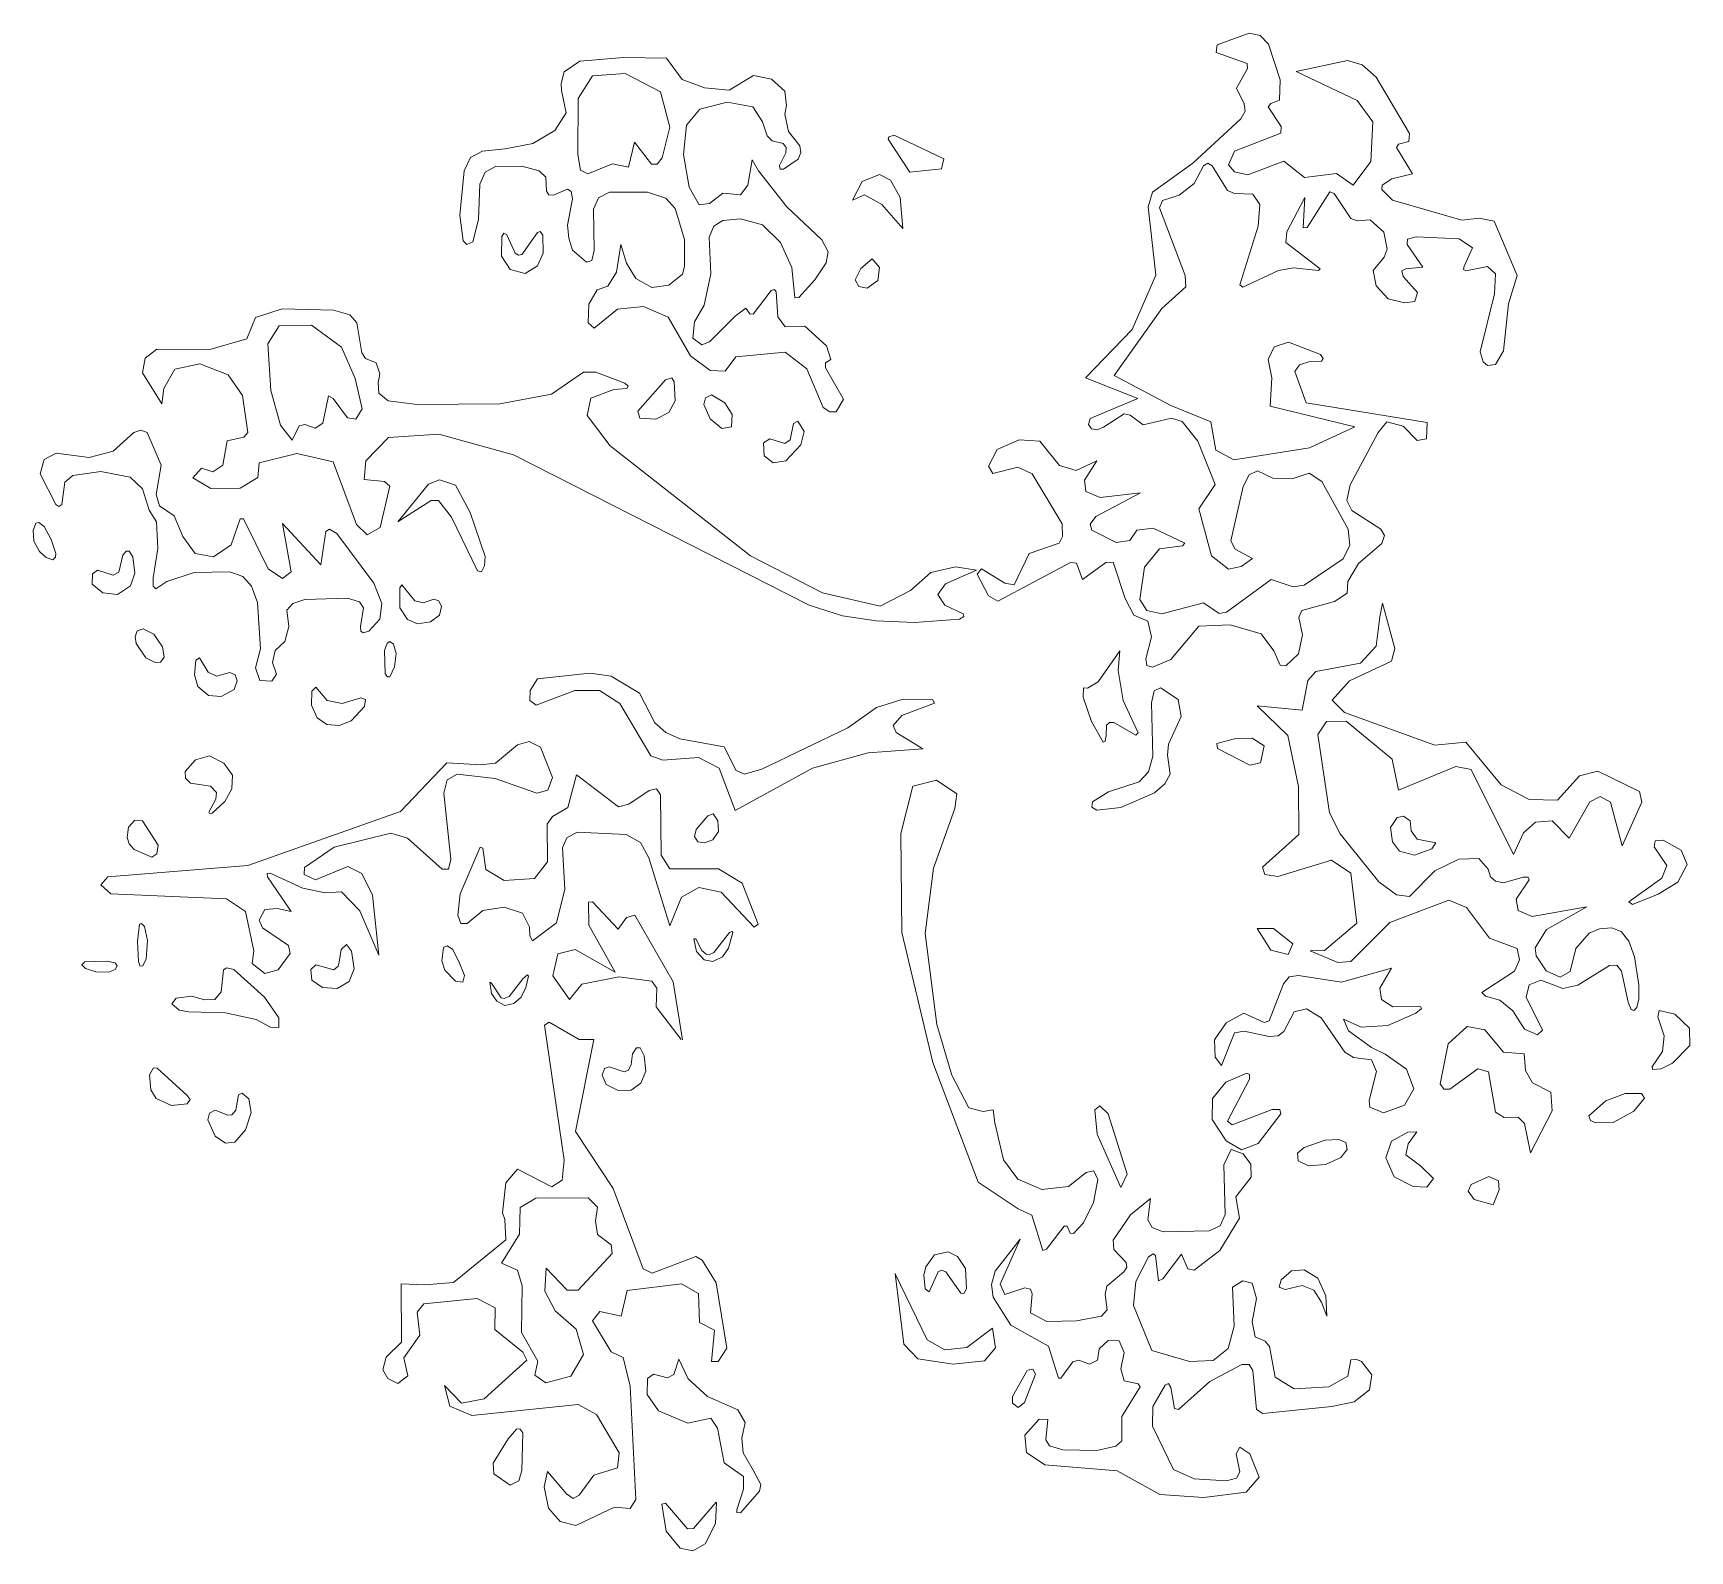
# Model space of a CAD drawing. Header units: millimetres. Extents: x -63086 to 144078, y -129912 to 13382.
# Drawn here: x 60649 to 61695, y -57643 to -56685 of the extents above; entities that cross this region are included whole.
import ezdxf

# ---------------------------------------------------------------- set-up
doc = ezdxf.new("R2010")
doc.units = ezdxf.units.MM
doc.layers.get('0').update_dxf_attribs({"lineweight": 0})
doc.layers.add('観葉植物', color=92, linetype='Continuous', lineweight=9)

# ---------------------------------------------------------------- blocks, each defined once
blk = doc.blocks.new('樹木平面（CAD素材.com）02c6640b')
at = {"color": 0, "linetype": 'ByBlock', "lineweight": -2}
for points in [[(179.9, 82), (191.5, 86.8), (209.2, 107.9), (229, 108.6), (248.5, 102.9), (256.4, 92.3), (260.6, 83.1), (264.1, 82.8), (272, 90.3), (274.6, 102.4), (272.2, 113.3), (274.1, 117.8), (294.8, 123.4), (302.8, 128.6), (303.2, 135.9), (309.9, 147.3), (324.7, 159.9), (326.4, 165), (324, 169), (305.7, 180.9), (302.5, 187.2), (304.7, 197), (322.4, 230.1), (327.9, 236.8), (338.1, 234.1), (347, 224.9), (352.8, 226.1), (353.3, 236.3), (276.9, 248.7), (269.8, 268.5), (272.7, 272.8), (279.3, 274.8), (286.5, 275.1), (287.6, 276.8), (286, 279.3), (265.7, 287), (256.7, 284.1), (252.9, 276), (255.3, 264.5), (254.2, 246.7), (307.7, 233.7), (279, 220.3), (231.3, 212.8), (219.9, 218.8), (216.7, 236.8), (191.4, 247), (155.6, 266), (185.7, 308.2), (200.9, 321.9), (200.6, 329.2), (184.3, 371.7), (186.2, 376.5), (196.7, 379.8), (206.1, 387.2), (212, 398.4), (214.8, 400), (217.5, 398.3), (227.2, 382.8), (231.6, 380.9), (243.2, 380.4), (247.7, 373.9), (246.7, 360.3), (235.1, 323.2), (236.9, 321.8), (259.5, 332.2), (268.9, 333.9), (284.6, 332.2), (285.8, 333.3), (264.1, 350), (264.7, 356.6), (276.1, 378.4), (275, 359.2), (277.5, 359.4), (291.8, 381.9), (294.6, 380.9), (305.2, 365.1), (309.2, 363.6), (317.3, 364.3), (326, 356.4), (328.1, 345.7), (326.2, 340.6), (319.1, 332.3), (321, 322.6), (328.6, 314.4), (338.9, 311.8), (345.5, 312.6), (347.2, 318.4), (338.2, 328.5), (337.3, 332.1), (339.8, 333.4), (350.6, 334.3), (340.6, 348.6), (340.9, 352), (346.4, 353.5), (373.6, 352.3), (381.9, 346.6), (376.6, 335), (376.3, 332.9), (377.6, 332.1), (391.4, 334.8), (396.5, 330.1), (395.7, 317.6), (386.7, 281), (388.6, 274.7), (391.4, 272.3), (396.4, 273), (401.4, 281.6), (404.7, 311.3), (410.2, 329), (395.6, 363.4), (386.2, 365.3), (375.1, 364), (331.5, 376.7), (324.6, 383.3), (324.9, 386), (330.9, 390), (344, 393.3), (334, 409.9), (335.3, 411.9), (341.8, 413.6), (342.2, 418.8), (321.1, 454.3), (312.2, 462), (302.9, 464.7), (270.6, 457.9), (309, 439.5), (318.9, 426.1), (317.7, 401.1), (306.6, 386.1), (296.1, 393.5), (275.9, 391), (262.8, 401.2), (240, 392.7), (231.7, 394.6), (227.8, 398.9), (231.6, 407.5), (260.9, 418.9), (261.2, 423.2), (253, 435.6), (254.5, 437.7), (260.1, 439.7), (260.6, 452.5), (253.2, 475), (247.9, 480.6), (240.9, 482), (220.8, 474.7), (220, 469.9), (239.6, 462.9), (239.9, 459.8), (232.9, 447.3), (237.8, 437.5), (238.4, 432.7), (235.7, 427.9), (205.3, 399.9), (179.8, 381.7), (177.2, 372.5), (181.9, 329.3), (167, 295), (137.6, 264.6), (170.7, 251.5), (140.5, 238.8), (139.4, 235), (141.4, 232.4), (144.9, 231.7), (149, 233.3), (162, 241.8), (165.9, 240.9), (174, 234.8), (192, 239.1), (198.7, 236.9), (208.5, 224.6), (219.4, 197.2), (209.2, 181.9), (217.2, 152.3), (227.8, 143.8), (235.8, 145.4), (243.1, 150.5), (232.1, 156.4), (229.4, 161.6), (237.1, 195.9), (241, 203.4), (246.2, 205.8), (255.9, 201.2), (268.1, 200.7), (278.7, 204.4), (286.9, 199), (303.5, 169.1), (304.4, 158.9), (300.3, 150.4), (275.6, 133.6), (268.8, 132.6), (254.9, 137.2), (226.7, 116.7), (222, 115.9), (212.1, 122.5), (185.7, 115.5), (176.3, 117.7), (171.8, 124.6), (174.9, 145.1), (184.3, 156.6), (198.9, 158.6), (200.3, 160.1), (180.3, 169.6), (170, 168.3), (165.6, 161.8), (156.9, 160.6), (141.5, 168.3), (140.5, 172.2), (144.1, 177), (172.4, 192), (146.9, 189.1), (137.9, 192.8), (136.9, 200), (144.8, 212.1), (131.8, 206), (121.2, 209.1), (108.7, 224.5), (95.7, 225.5), (81.9, 219.4), (76.3, 208.8), (79, 204.2), (94.8, 208.2), (104, 203.9), (122.8, 172.4), (123, 164.3), (120.9, 160.1), (102.1, 153.7), (92.5, 134), (86.6, 134.9), (72, 143.9), (69.2, 140.7), (76.4, 126.9), (82.2, 123.5), (128.2, 148), (132, 147.6), (135.8, 137.2), (150.4, 147.9), (155, 148.3), (162.7, 125.3), (168.1, 114.8), (176.9, 110.9), (179.3, 101.1), (175.7, 87.3), (176.3, 83), (180, 82)], [(-46.7, 235.7), (-48.8, 225.5), (-52.3, 223), (-61.6, 226), (-65.6, 223.6), (-65.2, 215.4), (-59.5, 210.9), (-51.5, 212.1), (-42.2, 222.2), (-40, 230.6), (-44.1, 237.1), (-46.7, 235.7)], [(-296.4, 173.9), (-275.4, 187.2), (-270.9, 187.2), (-262.6, 176.7), (-246.3, 142.7), (-243.6, 142.1), (-241.8, 145.8), (-241.3, 151.8), (-250.9, 179.6), (-260.2, 196.8), (-270.2, 200.2), (-277.1, 197.4), (-296.6, 173.7)], [(-331.6, 59.1), (-319.8, 62.6), (-316.9, 61.6), (-317.6, 57.2), (-325.9, 48.1), (-333.6, 45.1), (-341.3, 45.7), (-347.5, 50), (-351, 58), (-350.7, 66.8), (-348.2, 69.4), (-341.2, 60.9), (-331.6, 59.1), (-331.7, 59.1)], [(-116.9, -153.3), (-122.6, -116.7), (-146.9, -74.5), (-152.1, -76.1), (-157.4, -83.4), (-173.7, -66.2), (-176.2, -66.3), (-176, -80.8), (-159.3, -110.5), (-184.5, -96.2), (-195.5, -98.9), (-198.6, -112.9), (-188.2, -127.7), (-180.3, -118.2), (-157.1, -113.4), (-136.1, -116.3), (-133.1, -120.7), (-133.5, -132.4), (-117.6, -153.1)], [(495.2, -170.4), (501.9, -160.5), (503, -150.6), (498.9, -138.8), (499.8, -134.8), (509.7, -137), (518.9, -145.8), (519.1, -156.7), (508.2, -168), (501.1, -171.5), (495.5, -171.9), (495.3, -170.3)], [(17.5, -300.7), (22.9, -345.2), (31.8, -354.5), (54, -357.9), (73.9, -355.7), (80.7, -347.6), (78.8, -335.2), (62.7, -347.3), (48.8, -348.8), (37.6, -342.5), (17.5, -300.8)], [(101.1, -361.6), (104.4, -361.1), (106.1, -364.3), (99.2, -382), (95, -385.2), (91.6, -382.6), (91.5, -378.2), (100.7, -361.8)], [(-95.5, -445), (-109.8, -461.5), (-113.7, -461.8), (-127.5, -445.6), (-129.9, -446.3), (-127.2, -463.2), (-118.3, -473.9), (-110.2, -475.7), (-102.6, -471.2), (-95.9, -458.4), (-95.3, -445.1)]]:
    blk.add_lwpolyline(points, dxfattribs=at)
for points in [[(-158.4, 331.1), (-164, 322.4), (-170.7, 320), (-176, 311.1), (-176.4, 299.3), (-172.6, 295.8), (-157.9, 307.8), (-141.4, 309.6), (-125.9, 302.7), (-111.7, 278.4), (-99.4, 269.2), (-89.8, 268.7), (-83.1, 277.7), (-51.9, 280.7), (-38.4, 270.1), (-27.9, 245.9), (-23.8, 243.1), (-19.7, 243), (-15.2, 251.1), (-26.5, 270.9), (-26.5, 273.9), (-23.1, 276), (-25.9, 284.8), (-39.5, 297.1), (-52, 296.7), (-56.6, 303), (-57.6, 318.7), (-58.8, 320.2), (-60.9, 319.6), (-72.2, 304.7), (-74.4, 304.9), (-76.8, 308.5), (-83.6, 303.5), (-99.7, 287.2), (-104.6, 285.3), (-110.3, 289.5), (-109.2, 299.9), (-103.1, 310.3), (-99, 330.2), (-99.9, 353.3), (-97.1, 360.3), (-91.3, 363.8), (-80.2, 364.9), (-66.4, 361), (-54.9, 350), (-47.8, 334.1), (-45.9, 314.9), (-43.4, 315.3), (-33.3, 326.3), (-26.1, 337), (-24.9, 344.1), (-28.9, 351.7), (-51, 372.5), (-68.8, 395.1), (-72.8, 402), (-75.5, 386), (-80.2, 380), (-91.3, 381.1), (-99.8, 374.5), (-106.2, 373.7), (-112.5, 384.9), (-116.1, 405.4), (-114.2, 423.9), (-105.9, 434), (-88.6, 438.5), (-72.5, 435.5), (-66.3, 426), (-63.4, 417.2), (-60.1, 414.1), (-53.3, 412.3), (-51.4, 409.9), (-51.6, 406.4), (-55.5, 398.5), (-55.1, 396.3), (-53, 396.2), (-43.8, 402.6), (-42.1, 406.8), (-42.8, 410.9), (-49.8, 419.9), (-52.2, 430.9), (-51.1, 436.3), (-52.1, 445.4), (-60.7, 452.9), (-71.9, 455.2), (-87.4, 446.1), (-103, 447.6), (-117.1, 452.7), (-127, 466.3), (-154, 466.6), (-181.6, 464.3), (-191.5, 457.7), (-193.5, 450.3), (-193.1, 445.9), (-190.3, 431.8), (-197.3, 420.6), (-211.3, 412.3), (-228.8, 409), (-243, 407.6), (-250.6, 403.6), (-254.7, 395.2), (-257.4, 367.2), (-255.2, 350.9), (-252.9, 348.7), (-249.2, 350.4), (-245.6, 364.5), (-244.7, 386.8), (-241.4, 394.2), (-234.8, 397.8), (-218.3, 398.1), (-207.2, 395.1), (-203.1, 391.2), (-202.6, 382.4), (-201.2, 380.1), (-198.2, 379.8), (-189.3, 383.5), (-187, 382.2), (-186.2, 377.5), (-189.3, 360.8), (-188.6, 352.6), (-186.2, 345.1), (-177.4, 337.6), (-174.1, 338.6), (-172.5, 344.8), (-173, 371), (-169.8, 378.2), (-162.9, 381.6), (-138.9, 381.7), (-127.3, 377.9), (-121.4, 371.3), (-115.5, 351.8), (-115.5, 334.8), (-116.9, 329.9), (-125.5, 322.9), (-136.1, 321.5), (-146.2, 327.1), (-152.1, 336.9), (-155.8, 348.6)], [(-150.8, 397.4), (-161, 399.5), (-176.6, 393.3), (-181.1, 395.6), (-182.9, 405.4), (-182.7, 440.8), (-173.6, 455.1), (-152.9, 456.5), (-130.6, 445), (-124.8, 422.7), (-129.6, 403.4), (-132.9, 399.4), (-136.3, 399.4), (-147.1, 413.2)], [(26.8, 394.4), (46.7, 396.5), (48.1, 402.7), (16.8, 417.6), (13.4, 416.7), (13.1, 415.2)], [(-1.9, 380.1), (9, 373.8), (22.2, 358.8), (20.6, 378.4), (14.4, 389.2), (7.5, 392.8), (-3.3, 388.5), (-9.5, 376.7)], [(-208.3, 356.3), (-206.6, 356.8), (-205, 354.6), (-204.7, 343.1), (-208.3, 335.3), (-216.2, 330.4), (-225.5, 332.9), (-231, 341.3), (-230.9, 353.8), (-229.6, 355.9), (-227.7, 354.7), (-222.4, 343.2), (-220.4, 342), (-218.3, 342.3), (-217.3, 343.3)], [(-4.2, 333.5), (-7.8, 326.3), (-5.5, 322.1), (-0.3, 321.1), (6.5, 326), (7.5, 334.1), (2.9, 339.6)], [(49.3, 134.6), (44.3, 127.7), (48.9, 121.1), (60.3, 115.7), (60.9, 114), (58.1, 112.2), (29.7, 110.1), (5.5, 111.2), (-15.7, 114.4), (-36.8, 121.1), (-223.4, 216), (-270.7, 229), (-302.4, 226.8), (-316.8, 212.1), (-317.7, 200.3), (-304.9, 199.1), (-301.5, 196.2), (-307.7, 170.1), (-315.9, 165.5), (-322.7, 171.9), (-337.4, 211.5), (-360.2, 216.7), (-384, 210.8), (-384.9, 201.6), (-396.1, 195), (-414.6, 194.6), (-426, 201.4), (-420.5, 207.6), (-413.4, 205.1), (-407, 209.4), (-404.3, 224.7), (-393.8, 227), (-391.3, 230.1), (-394.5, 253.3), (-403.7, 266.5), (-421.6, 273.3), (-437.3, 270), (-444.2, 257.7), (-445.6, 248.1), (-457.6, 267.6), (-456.1, 277), (-448.6, 282.7), (-415.1, 282.4), (-391.9, 289.2), (-386.4, 302.5), (-369.5, 308), (-337.2, 307.2), (-326.8, 304.3), (-322.5, 299.2), (-319.2, 280.2), (-316.9, 276.8), (-310.2, 273.9), (-307.8, 267), (-308.9, 261.3), (-308.5, 254.8), (-302.7, 250.1), (-284.3, 247.7), (-232.2, 248.1), (-199.6, 254.3), (-179.3, 268), (-171.6, 268), (-153.3, 261.2), (-151.1, 259.3), (-151.9, 257.8), (-160.2, 257.2), (-174.7, 251.7), (-177, 240.8), (-162.5, 221.6), (-73.9, 152.1), (-28.5, 128.9), (7.9, 120.5), (27.2, 130.4), (40, 141.6), (55.5, 145.2), (68.7, 143.2)], [(-358.8, 234.2), (-355.2, 235.1), (-348.7, 232.8), (-343.9, 236), (-340.2, 253.2), (-337.3, 251.4), (-328.3, 239.2), (-323, 238.5), (-319, 245), (-323.4, 264.1), (-332, 283.8), (-351, 297.8), (-371.4, 297.3), (-378.5, 286), (-376.7, 256.5), (-370.5, 234.6), (-363.2, 225.2)], [(-127.5, 263.3), (-123.6, 264.6), (-122, 262), (-121.5, 250.1), (-125.4, 242.6), (-133.7, 238.5), (-143.7, 239), (-145, 243.4)], [(-98.6, 253.7), (-90, 248.8), (-85.5, 241.4), (-85.8, 233.6), (-91.9, 232.6), (-99.3, 238.7), (-103.3, 247.7), (-102.2, 251.9)], [(-363.9, 142.1), (-369.4, 137.8), (-378.4, 144), (-393.9, 175.6), (-396.1, 175.6), (-401.7, 159.2), (-412.8, 151.5), (-424.5, 153.7), (-432.3, 164.5), (-437.7, 177.5), (-446.9, 183.7), (-449, 190.9), (-446, 209.5), (-454.7, 230), (-458.7, 231.6), (-463.1, 230), (-476.2, 218.3), (-491.4, 214.2), (-512.2, 217), (-519.8, 212.9), (-522.2, 203.9), (-512.4, 184.6), (-510.5, 183.3), (-508.6, 184.6), (-506.7, 198.6), (-501.7, 202.8), (-484.1, 205.4), (-465.5, 201.8), (-457.8, 194.4), (-453.5, 181), (-448.8, 173.6), (-448, 156.8), (-450.9, 138.3), (-450.9, 133), (-449.3, 131.4), (-442.4, 136), (-425, 141.7), (-402.6, 142.2), (-394.4, 139.2), (-388.8, 133.1), (-385, 122.8), (-383.3, 93.5), (-386.4, 81.5), (-383.7, 73.5), (-376.1, 73), (-373.2, 77.6), (-375.7, 84.8), (-373.9, 92.4), (-367.8, 98.1), (-365.3, 107.6), (-366.5, 117.9), (-362.7, 122.2), (-355.3, 124.6), (-328.3, 125.5), (-320.8, 123.2), (-318.1, 119.4), (-320.1, 107.7), (-319.8, 104.7), (-318.3, 103.7), (-314.8, 104.7), (-307.8, 112.3), (-306.6, 122.1), (-311.7, 134.9), (-335.1, 166.2), (-339.6, 169.1), (-342, 167.6), (-345.1, 146.5), (-369.4, 172.7)], [(-512.6, 151.4), (-512.4, 153.6), (-515.3, 162.5), (-519.7, 170.8), (-523.2, 173.3), (-525.1, 172.9), (-526.7, 168.2), (-526.3, 161.5), (-522.8, 155), (-518.6, 151.2), (-514.4, 149.7)], [(-472.7, 141.8), (-470.2, 152.7), (-468.1, 155.1), (-466.2, 155.2), (-463.9, 151.5), (-462.5, 141.2), (-465.2, 133.2), (-473.4, 127.9), (-482.8, 128.8), (-489.5, 134.3), (-489.2, 140.8), (-486.1, 143.1), (-476.2, 140.1)], [(-285.7, 123.9), (-280.3, 122.6), (-273.7, 124.9), (-270.7, 123.9), (-269, 120.2), (-270.3, 114.7), (-275.8, 110.5), (-284.1, 109.3), (-290.5, 112.1), (-295.2, 119.3), (-295.2, 132), (-293.9, 133.8)], [(417.6, -118.5), (425, -115.6), (438.9, -120.8), (448.4, -118.7), (468.3, -106.4), (473, -106.1), (476, -109.9), (480.1, -129.5), (482, -134), (483.8, -134.8), (485.7, -132.8), (487, -127.4), (486.9, -118.6), (484.1, -100.8), (480.5, -91), (475.7, -84.9), (469.7, -82.6), (462, -83.2), (455.5, -85.9), (447.1, -95.5), (443.6, -110.1), (437.3, -113.6), (428.5, -109.7), (422.2, -100.3), (421.5, -95.2), (428.7, -83.5), (454.1, -69.4), (419.5, -75.4), (410.7, -71.6), (409.4, -64.4), (417.7, -52.3), (417, -50.6), (414, -50.6), (401.5, -54.1), (396.5, -53.2), (393.2, -50.4), (391.7, -45.5), (386, -38.9), (373.2, -39.3), (358.1, -46.5), (342.2, -62.8), (333.9, -61.8), (322.7, -53.5), (298.3, -23.2), (291.6, -9.9), (284.3, 39.4), (289.8, 47.6), (302.2, 47.8), (331.2, 23.8), (335.3, 4.4), (371.4, 19.3), (381, 17.4), (407.9, -36.2), (414.1, -22.5), (421.6, -15.9), (432.3, -15), (442.9, -26), (455.9, -3.1), (462.5, 0.3), (469.1, -3.3), (476.4, -30.8), (488.8, -3.3), (487.4, 3.5), (461.1, 16.3), (449.5, 13.3), (435.5, -2), (417.7, -1.5), (400.1, 7.6), (377.8, 34.6), (358.1, 32.7), (301.2, 53.3), (293.3, 61.1), (304.2, 73.4), (330.7, 85.7), (332.8, 93.7), (325.2, 122.3), (323.4, 113.6), (321.1, 95.1), (311.3, 84.4), (283, 79.1), (277.9, 73.6), (274.3, 54.9), (246, 57.6), (265.4, 38.9), (272, 6.7), (272.2, -23.7), (249.4, -44.2), (250.8, -48.8), (259, -50.2), (292.8, -39.9), (305.1, -48.1), (308.8, -79.6), (288.5, -96.8), (279.5, -97), (296.9, -104.5), (305.1, -103.8), (329.8, -79.2), (367, -65), (378.2, -69.8), (392.6, -89), (410.2, -95.6), (411.6, -102.7), (408.4, -109.9), (387.7, -123.3), (390.2, -125.7), (399.2, -128.1), (407.4, -135), (414.8, -146.4), (422.9, -150.1), (426.1, -147.2), (415.7, -126.4)], [(-455.6, 87.8), (-449.8, 84.8), (-446.3, 85.1), (-444.1, 88.3), (-445.1, 94.8), (-450.6, 102.7), (-457.2, 106.2), (-461.1, 104.9), (-462.4, 101), (-461.7, 96.9)], [(-304.5, 77.7), (-304.9, 92.5), (-303.3, 97), (-301.5, 98.2), (-299.3, 96.5), (-297.6, 90.5), (-298.7, 82.2), (-301.6, 75.8), (-303, 75.9)], [(-416.2, 78.8), (-410.9, 76.3), (-402.5, 78.6), (-399.2, 77.2), (-397.9, 73.3), (-399.9, 67.9), (-408.1, 63.5), (-416, 64), (-422.7, 69.8), (-424.8, 77.2), (-424, 86.3), (-421.8, 87.9)], [(145.7, 72.6), (138.8, 68.6), (136.4, 69), (136.2, 63.1), (141.4, 47.6), (148.8, 34.7), (150.1, 35.2), (150.7, 38.6), (150.9, 45.3), (152.8, 47), (155.5, 47), (169.3, 39), (170.8, 40.5), (161.3, 61), (158.2, 79.9), (159.2, 92.3)], [(-34.7, 18.1), (0.3, 27.9), (34.9, 30.5), (18, 40.7), (16.2, 45.1), (21.7, 51.5), (42.3, 59.3), (41, 61.6), (22.6, 61.8), (5.6, 56.5), (-12.5, 43.7), (-66.8, 17.5), (-77.7, 14.4), (-82.9, 16.8), (-90.6, 31.7), (-118.4, 36.7), (-127.4, 40.7), (-134.2, 46.8), (-144, 65.6), (-161.8, 76.2), (-175.4, 78.1), (-208.3, 74.6), (-212.9, 67.2), (-213.1, 61), (-209.1, 58), (-184.8, 67.2), (-169.1, 67.3), (-156.3, 59.1), (-136.9, 25.9), (-129.3, 23.2), (-106.6, 24.9), (-93.6, 18.2), (-83.5, -8.6)], [(152.1, 3.3), (171.5, 9.5), (177.4, 15.9), (180.2, 25.8), (179.3, 59.4), (180.9, 66.9), (184.9, 68.8), (196, 61.5), (198.1, 50.8), (189.9, 33.3), (189.4, 26.4), (191, 14.4), (187.6, 8.3), (181.1, 2.7), (160, -6.6), (144.8, -8.4), (141.6, -6.4), (142.1, -3.1)], [(-312.6, -62), (-319.2, -48.2), (-328, -43.9), (-348.4, -52.3), (-355.7, -48.9), (-355.4, -44.4), (-336.7, -31.7), (-301, -22.8), (-290.4, -26), (-268.6, -45.6), (-264.5, -45.6), (-263.1, -39.5), (-267.4, 2.5), (-265.3, 10.9), (-259, 14.4), (-235, 11.7), (-208.8, 2.5), (-201.9, 4.3), (-198.9, 12.4), (-206.5, 31.5), (-213.6, 35), (-220.9, 33), (-234.8, 21.3), (-244.2, 20.3), (-265.6, 21.6), (-294.9, -9.1), (-391.2, -43.3), (-479.6, -50.3), (-484.1, -55.5), (-477.7, -61.1), (-404.7, -64.2), (-392.7, -72.2), (-387.4, -97.1), (-388.4, -105), (-380.5, -111.4), (-372.1, -109.1), (-364.5, -98.7), (-365.6, -93.6), (-381.9, -82.6), (-384, -77.7), (-380.4, -71), (-372.5, -70.3), (-363.9, -72.2), (-378.8, -50.4), (-379.1, -48.2), (-377.1, -48), (-356.5, -57.6), (-342.3, -60.4), (-332, -59.9), (-320.5, -71.9), (-308.5, -99.8)], [(231.6, 36.7), (242.8, 37.1), (250.4, 32.4), (248.1, 21.6), (241.4, 20.2), (220.9, 30.6), (220.5, 33.8)], [(-413.7, -10.2), (-405.7, -2.8), (-401.3, 5.1), (-400.9, 13.8), (-406.3, 21.4), (-415.3, 25.9), (-424.3, 23.4), (-430.7, 16), (-430.6, 11.9), (-427.3, 8.8), (-414.7, 6.9), (-411, 2.8), (-411.5, -1.4), (-415.8, -9.6), (-415.3, -10.3)], [(-117.4, -63.2), (-124.9, -81.3), (-138, -38.3), (-143.4, -28.8), (-152.3, -23.7), (-183.4, -22.1), (-189.9, -25.7), (-192.6, -32), (-191.1, -58.2), (-196.4, -79.5), (-211.4, -90.7), (-213.1, -87.7), (-213.3, -82.1), (-217.9, -73.3), (-229.4, -69.6), (-242.9, -71.7), (-252.7, -79.8), (-256.7, -79.9), (-258.6, -74.6), (-257.2, -61.1), (-244.5, -31.6), (-242.9, -32.3), (-241, -45.7), (-229.3, -52.7), (-210.3, -51.5), (-202.1, -41), (-202.2, -17.2), (-198.9, -12.2), (-189.1, -6.6), (-183.8, 14), (-157.3, -6.3), (-150.6, -4.6), (-137.8, 4.2), (-133.2, 5.1), (-130.6, 1.3), (-130.2, -36.6), (-124.7, -45.4), (-94, -45.3), (-79.2, -54.4), (-69, -80.3), (-71.6, -82.1), (-92.3, -60), (-106.4, -57)], [(112.9, -285.3), (124.2, -270.8), (126.1, -270.8), (128, -275.2), (130, -275.5), (136.3, -268.8), (142.6, -255.8), (145.3, -241.3), (142.9, -235.9), (138, -237), (126.8, -245.8), (110, -247.6), (94.8, -241.1), (85.9, -228.9), (80.3, -205.5), (79.3, -197.3), (73.1, -198.4), (63.9, -196.1), (53.3, -175.5), (43.7, -143.5), (36.4, -86.1), (41.6, -45), (55.1, -7.3), (56.3, 2), (43.5, 10.6), (28.7, 6.9), (21, -23.1), (21.7, -85.5), (41.2, -167.6), (69.8, -243), (95.1, -259.9), (103.8, -263.8), (110.6, -286.1)], [(-466.6, -19.1), (-462.5, -14.6), (-457.7, -15), (-447.9, -30.3), (-448.7, -35.9), (-451.8, -37.9), (-463, -33.2), (-466.2, -29.5), (-467.4, -25.5)], [(-100.9, -11.8), (-108.2, -20.6), (-109.3, -25), (-107.2, -28.2), (-102.9, -29), (-97.6, -27), (-94.1, -21.8), (-94.4, -15.1), (-97.4, -10.7)], [(338.4, -12), (342.5, -15), (343.2, -21.3), (346.9, -26.5), (358.7, -28.9), (356.3, -32.6), (345.2, -36.7), (335.8, -34.2), (331.4, -28.2), (330.2, -19.3), (334.4, -12.9)], [(501.4, -51.2), (504.5, -43.2), (496.5, -31.4), (497.3, -27.6), (502.2, -27.3), (513.7, -33.6), (517.4, -42.6), (511.6, -53.8), (499.1, -61.4), (483, -67.8), (480.7, -66.2)], [(-460.9, -91.1), (-460.2, -103.8), (-459.4, -106.6), (-457.8, -106.8), (-455.3, -102.3), (-454.5, -90.5), (-456.4, -81.8), (-458.4, -79.9), (-459.5, -80.3)], [(254.5, -96.7), (265.5, -99.4), (268.4, -92.6), (256.3, -83), (246, -83)], [(-332.2, -96.3), (-329, -93.1), (-325.7, -97.3), (-324, -108.4), (-327.3, -116.4), (-334.8, -120.8), (-344.1, -120.1), (-350.8, -115.5), (-351.5, -108.8), (-348.2, -105.8), (-342.1, -107.6), (-337, -109), (-334.1, -106.7), (-333.5, -104.2)], [(-257.9, -103.8), (-254.5, -112.6), (-255.5, -116.9), (-260.1, -116.3), (-266.8, -109.3), (-268.8, -103.4), (-267.7, -95), (-265.3, -93.9), (-262, -96.1)], [(-107.9, -97.5), (-103.2, -102.7), (-97.7, -103.8), (-91.6, -100.8), (-87.7, -95.3), (-85, -85.6), (-85.5, -84.8), (-87.2, -85.5), (-97.1, -98.2), (-99.8, -99.4), (-101.8, -99.1), (-104.5, -96.8), (-108.3, -89.5), (-109.7, -89.5)], [(-480.2, -103.5), (-475, -104.7), (-473.6, -106.6), (-475, -108.8), (-479.1, -110.5), (-487.1, -110.4), (-493.7, -108.2), (-496, -106), (-494.2, -104.1)], [(-405.2, -136.1), (-385.9, -140.5), (-376.8, -145.2), (-371.6, -145.5), (-371.6, -139.4), (-380.6, -126.3), (-400.1, -108.8), (-404.5, -107.8), (-406.5, -109.1), (-408, -122.9), (-412, -127.8), (-418.5, -127.9), (-426.6, -125.7), (-436.4, -126.9), (-439.2, -130.5), (-434.6, -134.5), (-428.4, -135.5)], [(-214.6, -112.3), (-214, -113.1), (-215.7, -120.1), (-218.7, -126.4), (-223.3, -130.3), (-229, -131.5), (-234.1, -128.9), (-237.4, -124), (-238.5, -116.8), (-237.3, -117.4), (-231.3, -126.7), (-229.3, -127.1), (-226.2, -125.8), (-217.3, -114.6)], [(299.3, -116.8), (272.1, -112.7), (266.1, -113.4), (262.5, -117.8), (253.6, -141.3), (250.4, -142.3), (237.5, -136.3), (226.5, -142.5), (219, -153.2), (219.4, -164.2), (223.4, -169.4), (231.6, -148.8), (237.8, -147.7), (253.5, -151.1), (259.3, -150.6), (262.9, -147.9), (269.3, -135.5), (277.2, -133.7), (286.4, -139.3), (301.3, -161), (306.8, -164.4), (318.2, -165.8), (321.3, -173.3), (316.7, -191.5), (317.1, -195.7), (325.7, -199.2), (339, -194.4), (344.9, -184.1), (340.2, -171.8), (326.8, -162.2), (318.1, -158), (303.7, -147.5), (300.4, -140.2), (311.7, -145.2), (328.5, -144.2), (346.2, -136.4), (349.8, -133.5), (349, -132.2), (331.7, -132.5), (324.5, -127.8), (323.4, -120.6), (330.8, -108.1)], [(-204.2, -435.4), (-201.4, -448.8), (-194, -457.2), (-184.2, -459.8), (-159.7, -448.2), (-149.8, -448.9), (-146.3, -443.3), (-149.8, -371.7), (-154.2, -353.6), (-161.9, -350.1), (-173.7, -330.6), (-168.9, -324.7), (-155.5, -327.6), (-151.7, -311.5), (-117.5, -307.2), (-106.6, -313.3), (-106.1, -331.7), (-96.7, -336.4), (-98.5, -356.2), (-94.3, -356.2), (-88.8, -347.7), (-95.5, -306.6), (-104.3, -292.3), (-108.3, -290), (-136, -300.5), (-141.6, -297.7), (-160.5, -247), (-184.4, -211.1), (-172.8, -153.1), (-182, -153.1), (-201, -142.1), (-204, -144), (-191.6, -229.1), (-192.8, -241.7), (-199.3, -246), (-220.9, -234.9), (-228.4, -243.4), (-230.5, -262.3), (-228.9, -266.7), (-228.4, -279.5), (-261.4, -306.4), (-279.4, -307.8), (-294.5, -307.2), (-294.2, -344), (-303.8, -353.5), (-305.9, -361.4), (-302.9, -366.9), (-296.5, -370.1), (-290.2, -365.2), (-292.8, -353.8), (-282.6, -339.6), (-284.4, -325), (-280.2, -319.8), (-246.4, -316.5), (-235.1, -322.3), (-235.3, -336.1), (-217.6, -350.4), (-215, -355.3), (-242, -379.7), (-256.4, -382.4), (-267.1, -371.3), (-263.6, -384.4), (-249.9, -390.2), (-182.7, -383.3), (-171, -389.6), (-156.7, -413.8), (-157.9, -423.4), (-172.7, -427.9), (-182.1, -440.6), (-185.8, -442.6), (-190, -439.8), (-202.1, -425.7)], [(432.3, -198), (431.4, -186.3), (419.7, -180.4), (415.4, -172.6), (414.5, -162.1), (401.5, -161), (389.8, -147), (378.6, -144.8), (366.5, -155.7), (361.5, -180.9), (363.8, -184.3), (367.6, -184.3), (385.2, -171.5), (392.1, -173.5), (396.4, -198.9), (401.9, -202.3), (410.8, -202.1), (414.7, -206), (418.6, -224.5)], [(-143.5, -158.3), (-140.9, -163.3), (-140, -172.9), (-143.1, -180.6), (-149.2, -184.9), (-157.5, -185.3), (-165, -181.5), (-167.6, -175.6), (-166, -171.4), (-163.1, -170.2), (-153.6, -173.4), (-150.8, -172.4), (-149.2, -168.8), (-148.4, -162), (-145.8, -158.3)], [(-429.4, -188.4), (-427.6, -190.9), (-429.5, -193.6), (-439.3, -194.7), (-449.1, -190.3), (-452.5, -184.7), (-453.2, -175.3), (-450.7, -170.8), (-448.4, -171.1)], [(226.3, -179.9), (217.8, -190.2), (217.5, -203.5), (226.4, -217), (236.1, -222.7), (246.7, -218.7), (260.9, -200), (260.2, -197.2), (255.4, -197.1), (230.2, -206.8), (227.3, -204.5), (241.1, -178.1), (241.2, -175.2), (239.5, -174.3)], [(-397, -188), (-394.7, -186.8), (-390.5, -190.5), (-389.1, -199), (-392.7, -210.1), (-399.5, -217.7), (-405.4, -218.5), (-411.9, -214.1), (-416.4, -203.8), (-415.4, -199.4), (-411.9, -197.6), (-403.8, -200.7), (-401.4, -200.6), (-398.7, -197.6)], [(466.1, -191.8), (478.2, -187), (488.7, -187), (490.5, -190), (483.7, -198.2), (470.7, -205.3), (459.7, -205.7), (456.5, -204.1), (455.4, -201.2)], [(144.9, -212.7), (143.5, -197.4), (146.7, -194.9), (152, -199.9), (163.9, -238.1), (160, -246.5)], [(288.8, -216.5), (297.5, -216.2), (301.9, -218.1), (302.7, -222.5), (298.8, -227.5), (289.2, -231.8), (278.3, -232.7), (271.8, -229.6), (271.5, -224.8), (275.7, -221.1)], [(349.1, -232.8), (339.8, -225.8), (341.2, -218.8), (346.8, -211.3), (341, -211.5), (330.8, -217.2), (327.2, -227.6), (332.5, -239.6), (344.4, -245.7), (353, -246.1), (357.2, -240.8)], [(80.5, -299.3), (78.2, -307.6), (79.3, -315.6), (90.4, -333.3), (114.3, -346.5), (120.6, -366.8), (122, -366.8), (129.7, -356.4), (133.4, -355.4), (140.2, -357.8), (145.1, -355.4), (146.2, -348.3), (152, -342.9), (158.9, -343.2), (162, -350.5), (159.9, -360.9), (162.1, -368.4), (170.8, -370.3), (172.1, -372.1), (160.6, -391), (160.5, -406.3), (156.8, -409.7), (144.8, -412.4), (123.3, -412), (114.9, -409.5), (112.5, -405.7), (113.8, -392.8), (108.3, -392.7), (99.3, -402.8), (100.4, -413.6), (112, -421.5), (157.5, -425.1), (184.5, -440.2), (212.3, -442.1), (239, -438.6), (247.2, -429.2), (241.4, -414.5), (235, -410.2), (232.8, -414.5), (235.1, -425.8), (233, -429.8), (226.7, -431.6), (206.3, -430.2), (193.1, -424.4), (180, -397), (180.2, -384.7), (187.8, -371.1), (190, -370.1), (191.4, -372.6), (193.8, -385.9), (196.3, -386.4), (216, -368.9), (236.3, -358.1), (240.9, -358.2), (243.2, -361.8), (245.5, -386.4), (249.5, -389.1), (293.1, -384.6), (307.3, -381.7), (316.9, -374.1), (318.3, -364.6), (311.8, -356.2), (308.2, -354.8), (305.1, -355.1), (303.3, -365.5), (291.3, -372.3), (269.4, -373.5), (257.4, -366.2), (253.8, -346.8), (251.1, -343.3), (244.8, -340.6), (242.8, -331.2), (245.6, -316.4), (242.8, -306.7), (236.9, -305.4), (230.3, -309.2), (231.4, -333.9), (227.7, -348), (218.1, -355.5), (203.2, -356.3), (179.5, -349.2), (168, -320.8), (169.4, -305.8), (177.4, -290.2), (180.3, -288.3), (181.7, -289.4), (183.7, -305.3), (186.4, -304.1), (198.2, -288.4), (202.3, -297.7), (206.1, -298.6), (222.4, -286.2), (234.9, -265.8), (232.6, -252.3), (242.1, -239.8), (242, -231.6), (237.1, -225.2), (229.5, -222.4), (224.9, -232.1), (225.8, -263.5), (222.6, -270.6), (215.7, -273.7), (186.6, -274.3), (179.6, -271.7), (177, -266.8), (178.7, -253.4), (166, -263.6), (155, -279.6), (155.5, -285.6), (163.3, -293.8), (163.7, -296.6), (161.9, -299.7), (151.1, -308.6), (150, -313.9), (151.3, -323.6), (147.8, -327.7), (132, -330.6), (113.2, -331), (102.8, -325.4), (103.9, -313.6), (102.9, -310.6), (99.3, -309.7), (86.6, -314), (83.8, -307.5), (96.4, -279)], [(392.2, -239.4), (398.4, -242.1), (398.7, -247.8), (395, -257.3), (383, -253.9), (379.2, -248.8), (381.1, -244.6)], [(-189.7, -311.2), (-182.7, -311.1), (-161.2, -288.1), (-161.8, -282.5), (-170.4, -276.1), (-171.7, -267.5), (-170.5, -258.8), (-176.3, -253), (-209.3, -253.2), (-219.2, -259.1), (-219.7, -275.9), (-231.1, -294.1), (-221, -298.6), (-218, -308.5), (-218.5, -337.9), (-208.2, -356), (-210, -364.8), (-203, -369.7), (-187.4, -365.4), (-179.2, -351.8), (-184, -335.8), (-197.2, -324.3), (-203.8, -311.9), (-202.8, -297.4)], [(44.6, -299.7), (46.7, -298.6), (49.5, -299.6), (58.9, -313), (60.8, -313.2), (62.4, -310.4), (61.8, -297.5), (56.8, -289.9), (50.9, -287), (42.3, -288.9), (36.8, -296.5), (35.6, -301.7), (36.4, -310.4), (39, -312.3)], [(289.4, -314.8), (284.3, -303.7), (275.6, -298.3), (267.7, -299.1), (261.2, -304.7), (259.8, -309.2), (263.6, -310.8), (274.3, -308.2), (281.8, -311.2), (286.6, -318.7), (290, -327.6)], [(-122.2, -364.4), (-126.3, -366.6), (-135.2, -364.2), (-138.9, -366.9), (-139.2, -377.1), (-132, -387.3), (-113.4, -395.1), (-98.9, -392), (-94.8, -398.3), (-90.6, -420.1), (-78.4, -428.7), (-78.4, -436.7), (-82.6, -449.8), (-82.5, -451.5), (-80.1, -451.7), (-68.2, -438), (-67.4, -433.9), (-72.1, -424.7), (-78.5, -413.8), (-79.3, -404.5), (-77.3, -394.8), (-81.9, -386.8), (-101.1, -378.4), (-113.2, -367.1), (-119.2, -354.8)], [(-221.6, -399), (-219.6, -398.6), (-217.7, -401.3), (-218.2, -425), (-220.2, -431.5), (-225.6, -434.2), (-236, -427.1), (-236.4, -420.3), (-226.9, -405.1)]]:
    blk.add_lwpolyline(points, close=True, dxfattribs=at)

msp = doc.modelspace()

# ---------------------------------------------------------------- block references
at = {"layer": '観葉植物', "ltscale": 10}
msp.add_blockref('樹木平面（CAD素材.com）02c6640b', (61175.6438, -57167.4028), dxfattribs=at)

doc.saveas('drawing.dxf')
